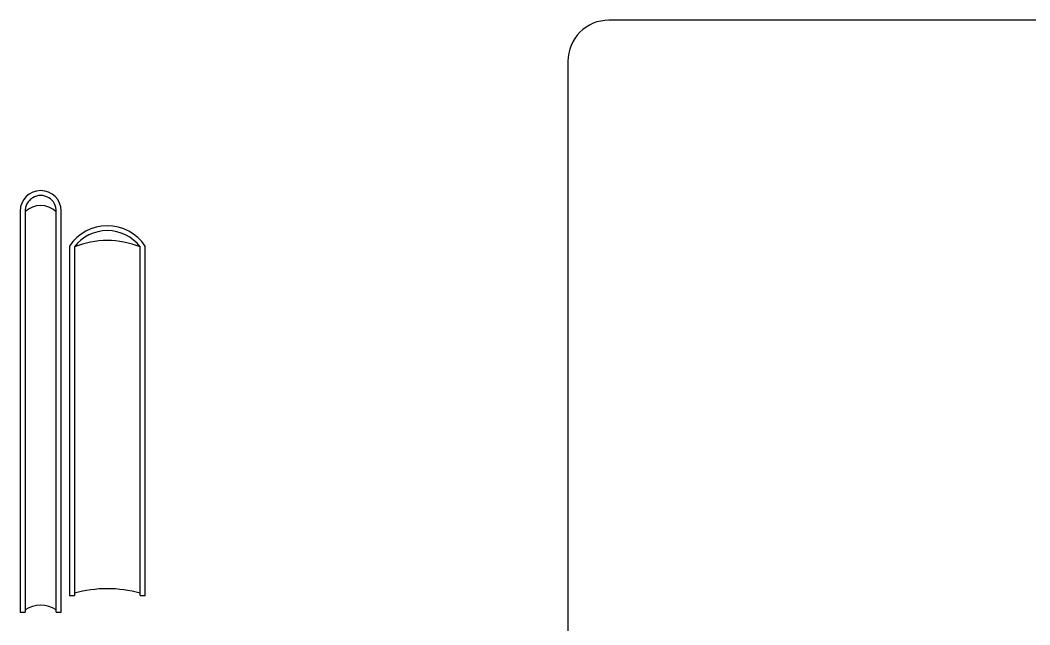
# Model space of a CAD drawing. Header units: millimetres. Extents: x -38686 to 870903, y -23218 to 232707.
# Drawn here: x 37678 to 38295, y 30241 to 30611 of the extents above; entities that cross this region are included whole.
import ezdxf

# ---------------------------------------------------------------- set-up
doc = ezdxf.new("R2010")
doc.units = ezdxf.units.MM
doc.header["$LTSCALE"] = 10
doc.layers.add('40 - Detail Outline', color=142, linetype='Continuous')

msp = doc.modelspace()

# ---------------------------------------------------------------- linework, layer by layer
at = {"layer": '40 - Detail Outline', "color": 251}
for p, q in [((37707.829, 30259.197), (37710.829, 30259.197)), ((37751.093, 30259.197), (37754.093, 30259.197)), ((37677.684, 30249.084), (37680.684, 30249.084)), ((37699.763, 30249.084), (37702.763, 30249.084))]:
    msp.add_line(p, q, dxfattribs=at)
at = {"layer": '40 - Detail Outline', "color": 7}
msp.add_lwpolyline([(38364.384, 30610.843), (38037.782, 30610.843, 0.4142136), (38012.782, 30585.843), (38012.782, 29854.557, 0.4142136), (38037.782, 29829.557), (38364.384, 29829.557, 0.4142136), (38389.384, 29854.557), (38389.384, 30585.843, 0.4142136)], format="xyb", close=True, dxfattribs=at)
at = {"layer": '40 - Detail Outline', "color": 251}
for points in [[(37702.763, 30249.084), (37702.763, 30494.151, 0.9992348), (37677.684, 30494.151), (37677.684, 30494.151), (37677.684, 30249.084)], [(37699.763, 30249.084), (37699.763, 30493.683, 1.0480101), (37680.684, 30493.683), (37680.684, 30249.084)], [(37754.093, 30259.197), (37754.093, 30472.711, 0.5416743), (37707.829, 30472.711), (37707.829, 30472.711), (37707.829, 30259.197)], [(37751.093, 30259.197), (37751.093, 30472.243, 0.4966031), (37710.829, 30472.243), (37710.829, 30259.197)]]:
    msp.add_lwpolyline(points, format="xyb", dxfattribs=at)
for centre, radius, start, end in [((37690.224, 30483.998), 13.595, 45.433956, 134.566044), ((37730.961, 30422.358), 53.794, 68.022404, 111.977596), ((37730.961, 30188.376), 74.973, 74.423493, 105.576507), ((37690.224, 30235.334), 17.902, 57.799251, 122.200749)]:
    msp.add_arc(centre, radius, start, end, dxfattribs=at)

doc.saveas('drawing.dxf')
